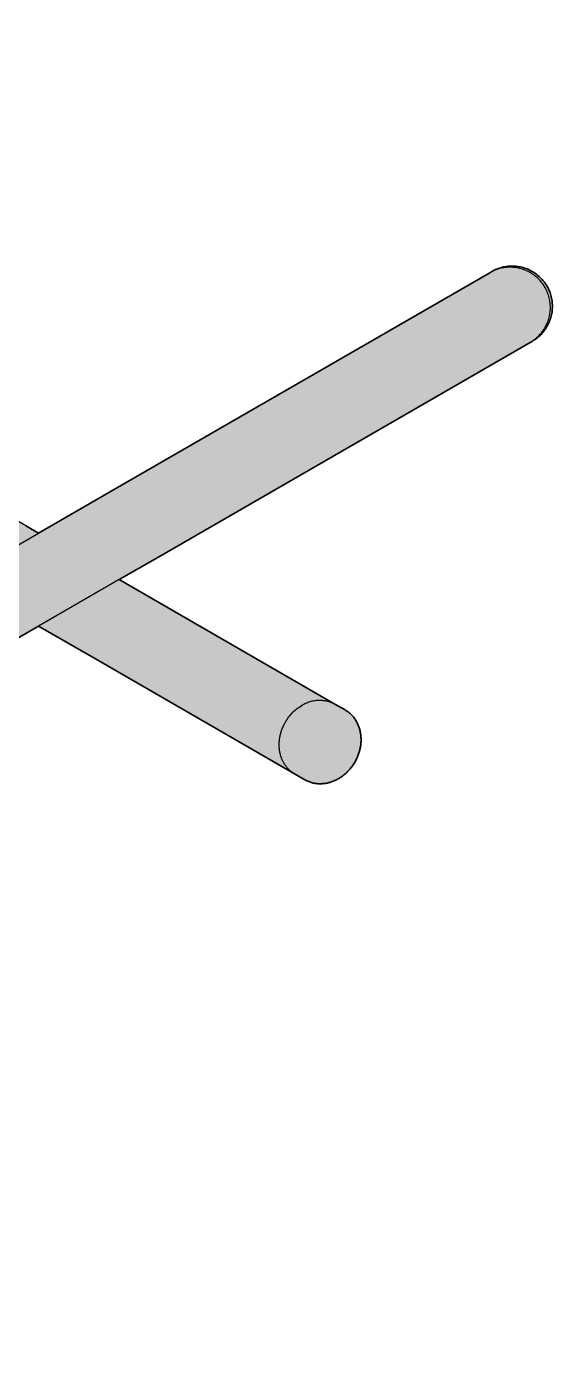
# Model space of a CAD drawing. Header units: millimetres. Extents: x 0 to 1655, y -942 to 1616.
# Drawn here: x 392.2 to 587.8, y -942.3 to -448.2 of the extents above; entities that cross this region are included whole.
import ezdxf

# ---------------------------------------------------------------- set-up
doc = ezdxf.new("R2010")
doc.units = ezdxf.units.MM
doc.layers.add('Blocks', color=7, linetype='Continuous')
doc.layers.add('Blocks$Fill', color=7, linetype='Continuous', true_color=0xffffff)
doc.layers.add('Blocks$Inner', color=7, linetype='Continuous', lineweight=25, true_color=0x007f00)
doc.layers.add('Blocks$Outline', color=7, linetype='Continuous', lineweight=35, true_color=0xff3f3f)

# ---------------------------------------------------------------- blocks, each defined once
blk = doc.blocks.new('Knit Coat Rack Top')
at = {"layer": 'Blocks$Fill'}
h = blk.add_hatch(color=256, dxfattribs=at)
h.paths.add_polyline_path([(190.07, 187.19), (189.69, 187.19), (189.32, 187.19), (188.94, 187.18), (188.57, 187.16), (188.2, 187.13), (187.82, 187.09), (187.45, 187.05), (187.08, 187), (186.71, 186.94), (186.35, 186.87), (185.98, 186.79), (185.62, 186.71), (185.26, 186.62), (184.9, 186.52), (184.55, 186.41), (184.2, 186.3), (183.85, 186.18), (183.53, 186.06), (183.21, 185.93), (182.9, 185.8), (182.59, 185.66), (182.29, 185.52), (181.98, 185.37), (181.69, 185.21), (181.39, 185.05), (181.1, 184.88), (180.82, 184.7), (180.54, 184.52), (180.26, 184.34), (179.99, 184.15), (179.73, 183.95), (179.47, 183.75), (179.21, 183.54), (178.96, 183.32), (178.72, 183.1), (178.48, 182.88), (178.25, 182.65), (178.02, 182.41), (177.8, 182.17), (177.59, 181.93), (177.38, 181.68), (177.18, 181.43), (176.99, 181.17), (176.8, 180.91), (176.62, 180.64), (176.45, 180.37), (176.29, 180.1), (176.13, 179.82), (175.98, 179.54), (175.83, 179.24), (175.68, 178.92), (175.55, 178.61), (175.42, 178.29), (175.31, 177.97), (175.2, 177.64), (175.11, 177.32), (175.02, 176.99), (174.94, 176.66), (174.88, 176.33), (174.82, 175.99), (174.77, 175.66), (174.74, 175.32), (174.71, 174.98), (174.7, 174.65), (174.69, 174.31), (174.69, 169.93), (174.69, 85.43), (174.69, 77.34), (160.34, 85.63), (21.92, 165.54), (21.14, 165.99), (20.68, 166.25), (20.22, 166.49), (19.74, 166.71), (19.26, 166.92), (18.77, 167.11), (18.27, 167.28), (17.77, 167.43), (17.26, 167.57), (16.75, 167.69), (16.24, 167.79), (15.72, 167.88), (15.2, 167.94), (14.68, 167.99), (14.15, 168.02), (13.63, 168.03), (13.1, 168.02), (12.58, 167.99), (12.05, 167.95), (11.53, 167.89), (11.01, 167.81), (10.5, 167.71), (9.99, 167.59), (9.48, 167.46), (8.98, 167.3), (8.48, 167.13), (7.99, 166.95), (7.5, 166.74), (7.03, 166.52), (6.56, 166.29), (6.1, 166.03), (5.65, 165.76), (5.21, 165.48), (4.78, 165.18), (4.36, 164.86), (3.95, 164.53), (3.55, 164.19), (3.17, 163.83), (2.79, 163.46), (2.44, 163.08), (2.09, 162.69), (1.76, 162.28), (1.44, 161.86), (1.14, 161.43), (0.85, 160.99), (0.58, 160.54), (0.33, 160.08), (0.09, 159.61), (-0.13, 159.14), (-0.33, 158.65), (-0.52, 158.16), (-0.69, 157.67), (-0.84, 157.16), (-0.98, 156.66), (-1.09, 156.14), (-1.19, 155.63), (-1.27, 155.11), (-1.34, 154.59), (-1.38, 154.07), (-1.41, 153.54), (-1.41, 153.02), (-1.4, 152.49), (-1.38, 151.97), (-1.33, 151.44), (-1.26, 150.92), (-1.18, 150.41), (-1.08, 149.89), (-0.96, 149.38), (-0.82, 148.87), (-0.67, 148.37), (-0.49, 147.88), (-0.3, 147.39), (-0.1, 146.9), (0.13, 146.43), (0.36, 145.96), (0.62, 145.5), (0.89, 145.05), (1.18, 144.61), (1.48, 144.18), (1.8, 143.77), (2.13, 143.36), (2.48, 142.96), (2.83, 142.58), (3.21, 142.21), (3.59, 141.85), (3.99, 141.51), (4.4, 141.18), (4.82, 140.87), (5.25, 140.57), (5.69, 140.28), (6.14, 140.01), (6.92, 139.56), (145.34, 59.64), (174.69, 42.7), (174.69, 37.52), (174.69, -58.88), (174.69, -76.19), (174.69, -79.93), (152.69, -92.63), (79.5, -134.89), (75.71, -137.07), (75.42, -137.25), (75.14, -137.43), (74.86, -137.62), (74.59, -137.82), (74.32, -138.03), (74.06, -138.24), (73.8, -138.47), (73.56, -138.7), (73.31, -138.94), (73.08, -139.18), (72.85, -139.44), (72.63, -139.7), (72.42, -139.97), (72.21, -140.24), (72.01, -140.52), (71.82, -140.81), (71.66, -141.08), (71.5, -141.35), (71.34, -141.63), (71.19, -141.91), (71.05, -142.2), (70.92, -142.49), (70.79, -142.79), (70.68, -143.09), (70.56, -143.39), (70.46, -143.7), (70.36, -144.01), (70.27, -144.32), (70.19, -144.64), (70.11, -144.96), (70.04, -145.28), (69.98, -145.61), (69.93, -145.93), (69.88, -146.26), (69.85, -146.58), (69.81, -146.91), (69.79, -147.25), (69.78, -147.58), (69.77, -147.91), (69.76, -148.25), (69.77, -148.58), (69.78, -148.92), (69.8, -149.26), (69.83, -149.59), (69.87, -149.93), (69.91, -150.27), (69.96, -150.61), (70.01, -150.94), (70.08, -151.3), (70.16, -151.67), (70.24, -152.03), (70.34, -152.38), (70.44, -152.74), (70.55, -153.1), (70.66, -153.45), (70.79, -153.8), (70.92, -154.15), (71.06, -154.5), (71.21, -154.84), (71.36, -155.18), (71.53, -155.52), (71.69, -155.85), (71.87, -156.18), (72.06, -156.51), (72.25, -156.83), (72.44, -157.15), (72.65, -157.46), (72.86, -157.77), (73.08, -158.08), (73.3, -158.37), (73.53, -158.67), (73.77, -158.96), (74.01, -159.24), (74.26, -159.52), (74.51, -159.79), (74.77, -160.06), (75.03, -160.32), (75.3, -160.57), (75.57, -160.82), (75.85, -161.06), (76.12, -161.28), (76.38, -161.49), (76.66, -161.69), (76.93, -161.89), (77.21, -162.08), (77.49, -162.27), (77.78, -162.45), (78.06, -162.62), (78.35, -162.79), (78.65, -162.95), (78.94, -163.1), (79.24, -163.24), (79.54, -163.38), (79.85, -163.51), (80.15, -163.64), (80.46, -163.75), (80.77, -163.86), (81.08, -163.96), (81.4, -164.06), (81.71, -164.14), (82.03, -164.22), (82.35, -164.29), (82.67, -164.36), (82.99, -164.41), (83.3, -164.46), (83.62, -164.5), (83.94, -164.53), (84.26, -164.55), (84.58, -164.56), (84.9, -164.57), (85.22, -164.57), (85.53, -164.56), (85.88, -164.54), (86.22, -164.5), (86.56, -164.46), (86.9, -164.41), (87.24, -164.35), (87.57, -164.28), (87.9, -164.2), (88.23, -164.11), (88.55, -164.01), (88.87, -163.9), (89.19, -163.79), (89.51, -163.66), (89.81, -163.52), (90.12, -163.38), (90.42, -163.22), (90.72, -163.06), (94.5, -160.87), (167.69, -118.61), (174.69, -114.57), (174.69, -131.14), (174.69, -290.98), (174.69, -291.88), (174.7, -292.4), (174.73, -292.93), (174.77, -293.45), (174.83, -293.97), (174.91, -294.49), (175.01, -295.01), (175.13, -295.52), (175.26, -296.02), (175.42, -296.53), (175.58, -297.02), (175.77, -297.51), (175.98, -298), (176.2, -298.47), (176.43, -298.94), (176.69, -299.4), (176.96, -299.85), (177.24, -300.29), (177.54, -300.73), (177.86, -301.15), (178.18, -301.55), (178.53, -301.95), (178.88, -302.34), (179.26, -302.71), (179.64, -303.07), (180.03, -303.41), (180.44, -303.74), (180.86, -304.06), (181.29, -304.36), (181.73, -304.65), (182.18, -304.92), (182.64, -305.18), (183.1, -305.42), (183.58, -305.64), (184.06, -305.85), (184.55, -306.04), (185.05, -306.21), (185.55, -306.36), (186.05, -306.5), (186.57, -306.62), (187.08, -306.72), (187.6, -306.81), (188.12, -306.87), (188.64, -306.92), (189.17, -306.95), (189.69, -306.96), (190.22, -306.95), (190.74, -306.92), (191.26, -306.87), (191.78, -306.81), (192.3, -306.72), (192.82, -306.62), (193.33, -306.5), (193.84, -306.36), (194.34, -306.21), (194.83, -306.04), (195.32, -305.85), (195.81, -305.64), (196.28, -305.42), (196.75, -305.18), (197.21, -304.92), (197.66, -304.65), (198.09, -304.36), (198.52, -304.06), (198.94, -303.74), (199.35, -303.41), (199.75, -303.07), (200.13, -302.71), (200.5, -302.34), (200.86, -301.95), (201.2, -301.55), (201.53, -301.15), (201.84, -300.73), (202.14, -300.29), (202.43, -299.85), (202.7, -299.4), (202.95, -298.94), (203.19, -298.47), (203.41, -298), (203.61, -297.51), (203.8, -297.02), (203.97, -296.53), (204.12, -296.02), (204.25, -295.52), (204.37, -295.01), (204.47, -294.49), (204.55, -293.97), (204.61, -293.45), (204.66, -292.93), (204.68, -292.4), (204.69, -291.88), (204.69, -290.98), (204.69, -131.14), (204.69, -97.25), (209.18, -94.66), (307.66, -37.8), (310.89, -35.94), (332.9, -48.64), (406.08, -90.89), (409.87, -93.08), (410.16, -93.25), (410.46, -93.4), (410.77, -93.55), (411.08, -93.68), (411.39, -93.81), (411.71, -93.93), (412.03, -94.04), (412.35, -94.14), (412.68, -94.23), (413.01, -94.31), (413.35, -94.38), (413.68, -94.44), (414.02, -94.49), (414.36, -94.53), (414.7, -94.56), (415.05, -94.58), (415.37, -94.59), (415.68, -94.6), (416, -94.59), (416.32, -94.58), (416.64, -94.55), (416.96, -94.52), (417.28, -94.48), (417.6, -94.44), (417.92, -94.38), (418.23, -94.32), (418.55, -94.25), (418.87, -94.17), (419.18, -94.08), (419.5, -93.99), (419.81, -93.89), (420.12, -93.78), (420.43, -93.66), (420.74, -93.54), (421.04, -93.41), (421.34, -93.27), (421.64, -93.12), (421.93, -92.97), (422.23, -92.81), (422.52, -92.65), (422.81, -92.47), (423.09, -92.29), (423.37, -92.11), (423.65, -91.92), (423.93, -91.72), (424.2, -91.51), (424.47, -91.3), (424.73, -91.08), (425.01, -90.84), (425.28, -90.6), (425.55, -90.34), (425.82, -90.08), (426.07, -89.82), (426.33, -89.55), (426.57, -89.27), (426.82, -88.98), (427.05, -88.69), (427.28, -88.4), (427.51, -88.1), (427.72, -87.8), (427.93, -87.49), (428.14, -87.17), (428.34, -86.86), (428.53, -86.53), (428.71, -86.21), (428.89, -85.88), (429.06, -85.54), (429.22, -85.21), (429.37, -84.86), (429.52, -84.52), (429.66, -84.17), (429.79, -83.83), (429.92, -83.47), (430.04, -83.12), (430.14, -82.77), (430.25, -82.41), (430.34, -82.05), (430.42, -81.69), (430.5, -81.33), (430.57, -80.97), (430.63, -80.63), (430.68, -80.29), (430.72, -79.96), (430.75, -79.62), (430.78, -79.28), (430.8, -78.95), (430.81, -78.61), (430.82, -78.27), (430.82, -77.94), (430.81, -77.6), (430.79, -77.27), (430.77, -76.94), (430.74, -76.61), (430.7, -76.28), (430.65, -75.96), (430.6, -75.63), (430.54, -75.31), (430.47, -74.99), (430.4, -74.67), (430.31, -74.35), (430.22, -74.04), (430.12, -73.73), (430.02, -73.42), (429.91, -73.12), (429.79, -72.82), (429.66, -72.52), (429.53, -72.23), (429.39, -71.94), (429.24, -71.66), (429.09, -71.38), (428.93, -71.1), (428.76, -70.84), (428.57, -70.55), (428.37, -70.27), (428.16, -69.99), (427.95, -69.72), (427.73, -69.46), (427.5, -69.21), (427.27, -68.96), (427.03, -68.72), (426.78, -68.49), (426.52, -68.27), (426.26, -68.05), (426, -67.85), (425.72, -67.65), (425.44, -67.46), (425.16, -67.27), (424.87, -67.1), (421.08, -64.91), (347.9, -22.66), (340.89, -18.62), (355.24, -10.33), (493.67, 69.59), (494.44, 70.04), (494.89, 70.31), (495.33, 70.59), (495.76, 70.89), (496.18, 71.21), (496.59, 71.54), (496.99, 71.88), (497.38, 72.24), (497.75, 72.61), (498.11, 72.99), (498.45, 73.38), (498.78, 73.79), (499.1, 74.21), (499.4, 74.64), (499.69, 75.08), (499.96, 75.53), (500.22, 75.99), (500.46, 76.45), (500.68, 76.93), (500.89, 77.41), (501.08, 77.9), (501.25, 78.4), (501.4, 78.9), (501.54, 79.41), (501.66, 79.92), (501.76, 80.43), (501.85, 80.95), (501.91, 81.47), (501.96, 81.99), (501.99, 82.52), (502, 83.04), (501.99, 83.57), (501.96, 84.09), (501.92, 84.61), (501.86, 85.14), (501.78, 85.65), (501.68, 86.17), (501.56, 86.68), (501.43, 87.19), (501.27, 87.69), (501.1, 88.19), (500.92, 88.68), (500.71, 89.16), (500.49, 89.64), (500.26, 90.11), (500, 90.57), (499.73, 91.02), (499.44, 91.46), (499.14, 91.89), (498.82, 92.3), (498.49, 92.71), (498.15, 93.11), (497.79, 93.49), (497.42, 93.86), (497.03, 94.22), (496.63, 94.56), (496.23, 94.89), (495.81, 95.2), (495.37, 95.5), (494.93, 95.79), (494.48, 96.06), (494.02, 96.31), (493.55, 96.55), (493.08, 96.77), (492.59, 96.97), (492.1, 97.16), (491.61, 97.33), (491.1, 97.48), (490.6, 97.62), (490.08, 97.73), (489.57, 97.83), (489.05, 97.91), (488.53, 97.98), (488.01, 98.02), (487.48, 98.05), (486.96, 98.05), (486.43, 98.04), (485.91, 98.01), (485.39, 97.97), (484.86, 97.9), (484.35, 97.82), (483.83, 97.72), (483.32, 97.6), (482.81, 97.46), (482.31, 97.3), (481.82, 97.13), (481.33, 96.94), (480.84, 96.74), (480.37, 96.51), (479.9, 96.27), (479.44, 96.02), (478.67, 95.57), (340.24, 15.65), (310.89, -1.3), (306.4, 1.3), (207.93, 58.15), (204.69, 60.02), (204.69, 85.43), (204.69, 169.93), (204.69, 174.31), (204.69, 174.65), (204.67, 174.98), (204.65, 175.32), (204.61, 175.66), (204.56, 175.99), (204.51, 176.33), (204.44, 176.66), (204.36, 176.99), (204.28, 177.32), (204.18, 177.64), (204.08, 177.97), (203.96, 178.29), (203.83, 178.61), (203.7, 178.92), (203.56, 179.24), (203.4, 179.54), (203.25, 179.82), (203.1, 180.1), (202.93, 180.37), (202.76, 180.64), (202.58, 180.91), (202.39, 181.17), (202.2, 181.43), (202, 181.68), (201.79, 181.93), (201.58, 182.17), (201.36, 182.41), (201.13, 182.65), (200.9, 182.88), (200.66, 183.1), (200.42, 183.32), (200.17, 183.54), (199.91, 183.75), (199.65, 183.95), (199.39, 184.15), (199.12, 184.34), (198.84, 184.52), (198.56, 184.7), (198.28, 184.88), (197.99, 185.05), (197.7, 185.21), (197.4, 185.37), (197.1, 185.52), (196.79, 185.66), (196.48, 185.8), (196.17, 185.93), (195.85, 186.06), (195.53, 186.18), (195.18, 186.3), (194.83, 186.41), (194.48, 186.52), (194.12, 186.62), (193.76, 186.71), (193.4, 186.79), (193.04, 186.87), (192.67, 186.94), (192.3, 187), (191.93, 187.05), (191.56, 187.09), (191.19, 187.13), (190.81, 187.16), (190.44, 187.18)], flags=0)
h.paths.add_polyline_path([(204.69, -58.88), (204.69, 25.38), (280.89, -18.62), (277.66, -20.48), (204.69, -62.61)], flags=0)
at = {"layer": 'Blocks$Inner'}
for points in [[(493.67, 69.59), (494.12, 69.86), (494.56, 70.14), (494.99, 70.44), (495.41, 70.76), (495.82, 71.09), (496.22, 71.43), (496.6, 71.79), (496.98, 72.16), (497.33, 72.54), (497.68, 72.94), (498.01, 73.34), (498.33, 73.76), (498.63, 74.19), (498.92, 74.63), (499.19, 75.08), (499.45, 75.54), (499.69, 76.01), (499.91, 76.48), (500.12, 76.96), (500.31, 77.45), (500.48, 77.95), (500.63, 78.45), (500.77, 78.96), (500.89, 79.47), (500.99, 79.99), (501.08, 80.5), (501.14, 81.02), (501.19, 81.55), (501.22, 82.07), (501.23, 82.6), (501.22, 83.12), (501.2, 83.65), (501.15, 84.17), (501.09, 84.69), (501.01, 85.21), (500.91, 85.73), (500.8, 86.24), (500.66, 86.75), (500.51, 87.25), (500.34, 87.75), (500.15, 88.24), (499.95, 88.72), (499.73, 89.2), (499.49, 89.67), (499.24, 90.13), (498.97, 90.58), (498.68, 91.02), (498.38, 91.45), (498.06, 91.86), (497.73, 92.27), (497.38, 92.67), (497.02, 93.05), (496.65, 93.42), (496.26, 93.78), (495.87, 94.12), (495.46, 94.45), (495.04, 94.76), (494.61, 95.06), (494.16, 95.35), (493.71, 95.62), (493.25, 95.87), (492.78, 96.11), (492.31, 96.33), (491.82, 96.53), (491.33, 96.72), (490.84, 96.89), (490.33, 97.04), (489.83, 97.17), (489.31, 97.29), (488.8, 97.39), (488.28, 97.47), (487.76, 97.53), (487.23, 97.58), (486.71, 97.6), (486.18, 97.61), (485.66, 97.6), (485.13, 97.57), (484.61, 97.52), (484.09, 97.46), (483.57, 97.37), (483.06, 97.27), (482.55, 97.15), (482.04, 97.01), (481.54, 96.86), (481.04, 96.69), (480.55, 96.5), (480.07, 96.29), (479.59, 96.07), (479.13, 95.83), (478.67, 95.57), (340.24, 15.65), (310.89, -1.3), (306.4, 1.3), (207.93, 58.15)], [(478.67, 95.57), (479.44, 96.02), (479.9, 96.27), (480.37, 96.51), (480.84, 96.74), (481.33, 96.94), (481.82, 97.13), (482.31, 97.3), (482.81, 97.46), (483.32, 97.6), (483.83, 97.72), (484.35, 97.82), (484.86, 97.9), (485.39, 97.97), (485.91, 98.01), (486.43, 98.04), (486.96, 98.05), (487.48, 98.05), (488.01, 98.02), (488.53, 97.98), (489.05, 97.91), (489.57, 97.83), (490.08, 97.73), (490.6, 97.62), (491.1, 97.48), (491.61, 97.33), (492.1, 97.16), (492.59, 96.97), (493.08, 96.77), (493.55, 96.55), (494.02, 96.31), (494.48, 96.06), (494.93, 95.79), (495.37, 95.5), (495.81, 95.2), (496.23, 94.89), (496.63, 94.56), (497.03, 94.22), (497.42, 93.86), (497.79, 93.49), (498.15, 93.11), (498.49, 92.71), (498.82, 92.3), (499.14, 91.89), (499.44, 91.46), (499.73, 91.02), (500, 90.57), (500.26, 90.11), (500.49, 89.64), (500.71, 89.16), (500.92, 88.68), (501.1, 88.19), (501.27, 87.69), (501.43, 87.19), (501.56, 86.68), (501.68, 86.17), (501.78, 85.65), (501.86, 85.14), (501.92, 84.61), (501.96, 84.09), (501.99, 83.57), (502, 83.04), (501.99, 82.52), (501.96, 81.99), (501.91, 81.47), (501.85, 80.95), (501.76, 80.43), (501.66, 79.92), (501.54, 79.41), (501.4, 78.9), (501.25, 78.4), (501.08, 77.9), (500.89, 77.41), (500.68, 76.93), (500.46, 76.45), (500.22, 75.99), (499.96, 75.53), (499.69, 75.08), (499.4, 74.64), (499.1, 74.21), (498.78, 73.79), (498.45, 73.38), (498.11, 72.99), (497.75, 72.61), (497.38, 72.24), (496.99, 71.88), (496.59, 71.54), (496.18, 71.21), (495.76, 70.89), (495.33, 70.59), (494.89, 70.31), (494.44, 70.04), (493.67, 69.59), (355.24, -10.33), (340.89, -18.62), (310.89, -35.94)], [(204.69, -62.61), (277.66, -20.48), (280.89, -18.62), (292.66, -11.82), (310.89, -1.3)], [(340.89, -18.62), (347.9, -22.66), (421.08, -64.91), (424.87, -67.1), (425.16, -67.27), (425.44, -67.46), (425.72, -67.65), (426, -67.85), (426.26, -68.05), (426.52, -68.27), (426.78, -68.49), (427.03, -68.72), (427.27, -68.96), (427.5, -69.21), (427.73, -69.46), (427.95, -69.72), (428.16, -69.99), (428.37, -70.27), (428.57, -70.55), (428.76, -70.84), (428.93, -71.1), (429.09, -71.38), (429.24, -71.66), (429.39, -71.94), (429.53, -72.23), (429.66, -72.52), (429.79, -72.82), (429.91, -73.12), (430.02, -73.42), (430.12, -73.73), (430.22, -74.04), (430.31, -74.35), (430.4, -74.67), (430.47, -74.99), (430.54, -75.31), (430.6, -75.63), (430.65, -75.96), (430.7, -76.28), (430.74, -76.61), (430.77, -76.94), (430.79, -77.27), (430.81, -77.6), (430.82, -77.94), (430.82, -78.27), (430.81, -78.61), (430.8, -78.95), (430.78, -79.28), (430.75, -79.62), (430.72, -79.96), (430.68, -80.29), (430.63, -80.63), (430.57, -80.97), (430.5, -81.33), (430.42, -81.69), (430.34, -82.05), (430.25, -82.41), (430.14, -82.77), (430.04, -83.12), (429.92, -83.47), (429.79, -83.83), (429.66, -84.17), (429.52, -84.52), (429.37, -84.86), (429.22, -85.21), (429.06, -85.54), (428.89, -85.88), (428.71, -86.21), (428.53, -86.53), (428.34, -86.86), (428.14, -87.17), (427.93, -87.49), (427.72, -87.8), (427.51, -88.1), (427.28, -88.4), (427.05, -88.69), (426.82, -88.98), (426.57, -89.27), (426.33, -89.55), (426.07, -89.82), (425.82, -90.08), (425.55, -90.34), (425.28, -90.6), (425.01, -90.84), (424.73, -91.08), (424.47, -91.3), (424.2, -91.51), (423.93, -91.72), (423.65, -91.92), (423.37, -92.11), (423.09, -92.29), (422.81, -92.47), (422.52, -92.65), (422.23, -92.81), (421.93, -92.97), (421.64, -93.12), (421.34, -93.27), (421.04, -93.41), (420.74, -93.54), (420.43, -93.66), (420.12, -93.78), (419.81, -93.89), (419.5, -93.99), (419.18, -94.08), (418.87, -94.17), (418.55, -94.25), (418.23, -94.32), (417.92, -94.38), (417.6, -94.44), (417.28, -94.48), (416.96, -94.52), (416.64, -94.55), (416.32, -94.58), (416, -94.59), (415.68, -94.6), (415.37, -94.59), (415.05, -94.58), (414.7, -94.56), (414.36, -94.53), (414.02, -94.49), (413.68, -94.44), (413.35, -94.38), (413.01, -94.31), (412.68, -94.23), (412.35, -94.14), (412.03, -94.04), (411.71, -93.93), (411.39, -93.81), (411.08, -93.68), (410.77, -93.55), (410.46, -93.4), (410.16, -93.25), (409.87, -93.08), (406.08, -90.89), (332.9, -48.64), (310.89, -35.94), (307.66, -37.8), (209.18, -94.66)], [(406.08, -90.89), (405.84, -90.75), (405.6, -90.6), (405.37, -90.44), (405.13, -90.28), (404.9, -90.1), (404.67, -89.92), (404.45, -89.73), (404.23, -89.53), (404.01, -89.33), (403.79, -89.12), (403.58, -88.89), (403.38, -88.66), (403.18, -88.43), (402.98, -88.18), (402.79, -87.93), (402.6, -87.67), (402.42, -87.4), (402.25, -87.13), (402.08, -86.85), (401.92, -86.56), (401.77, -86.26), (401.62, -85.96), (401.48, -85.65), (401.35, -85.34), (401.23, -85.02), (401.11, -84.7), (401, -84.37), (400.9, -84.03), (400.81, -83.69), (400.73, -83.35), (400.65, -83), (400.59, -82.65), (400.53, -82.29), (400.48, -81.94), (400.44, -81.58), (400.41, -81.22), (400.39, -80.85), (400.37, -80.49), (400.37, -80.12), (400.37, -79.76), (400.38, -79.39), (400.41, -79.02), (400.44, -78.66), (400.47, -78.29), (400.52, -77.93), (400.57, -77.56), (400.64, -77.2), (400.71, -76.85), (400.78, -76.49), (400.87, -76.14), (400.96, -75.79), (401.06, -75.44), (401.16, -75.1), (401.28, -74.76), (401.4, -74.42), (401.52, -74.09), (401.65, -73.77), (401.79, -73.44), (401.93, -73.13), (402.07, -72.82), (402.22, -72.51), (402.38, -72.21), (402.54, -71.91), (402.7, -71.62), (402.99, -71.13), (403.3, -70.65), (403.62, -70.18), (403.96, -69.72), (404.31, -69.27), (404.68, -68.84), (405.06, -68.42), (405.46, -68.01), (405.87, -67.61), (406.29, -67.23), (406.73, -66.86), (407.18, -66.51), (407.64, -66.17), (408.11, -65.85), (408.59, -65.54), (409.08, -65.25), (409.58, -64.98), (409.95, -64.78), (410.32, -64.6), (410.69, -64.43), (411.08, -64.28), (411.47, -64.13), (411.86, -64), (412.26, -63.89), (412.66, -63.79), (413.06, -63.7), (413.47, -63.63), (413.88, -63.57), (414.29, -63.52), (414.7, -63.49), (415.12, -63.47), (415.53, -63.47), (415.94, -63.48), (416.36, -63.51), (416.77, -63.55), (417.18, -63.6), (417.59, -63.67), (417.99, -63.76), (418.39, -63.85), (418.79, -63.96), (419.19, -64.09), (419.58, -64.23), (419.96, -64.38), (420.34, -64.54), (420.71, -64.72), (421.08, -64.91)]]:
    blk.add_lwpolyline(points, dxfattribs=at)
at = {"layer": 'Blocks$Outline'}
for points in [[(478.67, 95.57), (340.24, 15.65)], [(479.44, 96.02), (478.67, 95.57)], [(479.9, 96.27), (479.44, 96.02)], [(480.37, 96.51), (479.9, 96.27)], [(480.84, 96.74), (480.37, 96.51)], [(481.33, 96.94), (480.84, 96.74)], [(481.82, 97.13), (481.33, 96.94)], [(482.31, 97.3), (481.82, 97.13)], [(482.81, 97.46), (482.31, 97.3)], [(483.32, 97.6), (482.81, 97.46)], [(483.83, 97.72), (483.32, 97.6)], [(484.35, 97.82), (483.83, 97.72)], [(484.86, 97.9), (484.35, 97.82)], [(485.39, 97.97), (484.86, 97.9)], [(485.91, 98.01), (485.39, 97.97)], [(486.43, 98.04), (485.91, 98.01)], [(486.96, 98.05), (486.43, 98.04)], [(487.48, 98.05), (486.96, 98.05)], [(488.01, 98.02), (487.48, 98.05)], [(488.53, 97.98), (488.01, 98.02)], [(489.05, 97.91), (488.53, 97.98)], [(489.57, 97.83), (489.05, 97.91)], [(490.08, 97.73), (489.57, 97.83)], [(490.6, 97.62), (490.08, 97.73)], [(491.1, 97.48), (490.6, 97.62)], [(491.61, 97.33), (491.1, 97.48)], [(492.1, 97.16), (491.61, 97.33)], [(492.59, 96.97), (492.1, 97.16)], [(493.08, 96.77), (492.59, 96.97)], [(493.55, 96.55), (493.08, 96.77)], [(494.02, 96.31), (493.55, 96.55)], [(494.48, 96.06), (494.02, 96.31)], [(494.93, 95.79), (494.48, 96.06)], [(495.37, 95.5), (494.93, 95.79)], [(495.81, 95.2), (495.37, 95.5)], [(496.23, 94.89), (495.81, 95.2)], [(496.63, 94.56), (496.23, 94.89)], [(497.03, 94.22), (496.63, 94.56)], [(497.42, 93.86), (497.03, 94.22)], [(497.79, 93.49), (497.42, 93.86)], [(498.15, 93.11), (497.79, 93.49)], [(498.49, 92.71), (498.15, 93.11)], [(498.82, 92.3), (498.49, 92.71)], [(499.14, 91.89), (498.82, 92.3)], [(499.44, 91.46), (499.14, 91.89)], [(499.73, 91.02), (499.44, 91.46)], [(500, 90.57), (499.73, 91.02)], [(500.26, 90.11), (500, 90.57)], [(500.49, 89.64), (500.26, 90.11)], [(500.71, 89.16), (500.49, 89.64)], [(500.92, 88.68), (500.71, 89.16)], [(501.1, 88.19), (500.92, 88.68)], [(501.27, 87.69), (501.1, 88.19)], [(501.43, 87.19), (501.27, 87.69)], [(501.56, 86.68), (501.43, 87.19)], [(501.68, 86.17), (501.56, 86.68)], [(501.78, 85.65), (501.68, 86.17)], [(501.86, 85.14), (501.78, 85.65)], [(501.92, 84.61), (501.86, 85.14)], [(501.96, 84.09), (501.92, 84.61)], [(501.99, 83.57), (501.96, 84.09)], [(501.4, 78.9), (501.54, 79.41)], [(501.54, 79.41), (501.66, 79.92)], [(501.66, 79.92), (501.76, 80.43)], [(501.76, 80.43), (501.85, 80.95)], [(501.85, 80.95), (501.91, 81.47)], [(501.91, 81.47), (501.96, 81.99)], [(501.96, 81.99), (501.99, 82.52)], [(502, 83.04), (501.99, 83.57)], [(501.99, 82.52), (502, 83.04)], [(498.78, 73.79), (499.1, 74.21)], [(499.1, 74.21), (499.4, 74.64)], [(499.4, 74.64), (499.69, 75.08)], [(499.69, 75.08), (499.96, 75.53)], [(499.96, 75.53), (500.22, 75.99)], [(500.22, 75.99), (500.46, 76.45)], [(500.46, 76.45), (500.68, 76.93)], [(500.68, 76.93), (500.89, 77.41)], [(500.89, 77.41), (501.08, 77.9)], [(501.08, 77.9), (501.25, 78.4)], [(501.25, 78.4), (501.4, 78.9)], [(355.24, -10.33), (493.67, 69.59)], [(493.67, 69.59), (494.44, 70.04)], [(494.44, 70.04), (494.89, 70.31)], [(494.89, 70.31), (495.33, 70.59)], [(495.33, 70.59), (495.76, 70.89)], [(495.76, 70.89), (496.18, 71.21)], [(496.18, 71.21), (496.59, 71.54)], [(496.59, 71.54), (496.99, 71.88)], [(496.99, 71.88), (497.38, 72.24)], [(497.38, 72.24), (497.75, 72.61)], [(497.75, 72.61), (498.11, 72.99)], [(498.11, 72.99), (498.45, 73.38)], [(498.45, 73.38), (498.78, 73.79)], [(340.24, 15.65), (310.89, -1.3)], [(310.89, -1.3), (306.4, 1.3)], [(340.89, -18.62), (355.24, -10.33)], [(347.9, -22.66), (340.89, -18.62)], [(421.08, -64.91), (347.9, -22.66)], [(209.18, -94.66), (307.66, -37.8)], [(307.66, -37.8), (310.89, -35.94)], [(310.89, -35.94), (332.9, -48.64)], [(332.9, -48.64), (406.08, -90.89)], [(424.87, -67.1), (421.08, -64.91)], [(425.16, -67.27), (424.87, -67.1)], [(425.44, -67.46), (425.16, -67.27)], [(425.72, -67.65), (425.44, -67.46)], [(426, -67.85), (425.72, -67.65)], [(426.26, -68.05), (426, -67.85)], [(426.52, -68.27), (426.26, -68.05)], [(426.78, -68.49), (426.52, -68.27)], [(427.03, -68.72), (426.78, -68.49)], [(427.27, -68.96), (427.03, -68.72)], [(427.5, -69.21), (427.27, -68.96)], [(427.73, -69.46), (427.5, -69.21)], [(427.95, -69.72), (427.73, -69.46)], [(428.16, -69.99), (427.95, -69.72)], [(428.37, -70.27), (428.16, -69.99)], [(428.57, -70.55), (428.37, -70.27)], [(428.76, -70.84), (428.57, -70.55)], [(428.93, -71.1), (428.76, -70.84)], [(429.09, -71.38), (428.93, -71.1)], [(429.24, -71.66), (429.09, -71.38)], [(429.39, -71.94), (429.24, -71.66)], [(429.53, -72.23), (429.39, -71.94)], [(429.66, -72.52), (429.53, -72.23)], [(429.79, -72.82), (429.66, -72.52)], [(429.91, -73.12), (429.79, -72.82)], [(430.02, -73.42), (429.91, -73.12)], [(430.12, -73.73), (430.02, -73.42)], [(430.22, -74.04), (430.12, -73.73)], [(430.31, -74.35), (430.22, -74.04)], [(430.4, -74.67), (430.31, -74.35)], [(430.47, -74.99), (430.4, -74.67)], [(430.54, -75.31), (430.47, -74.99)], [(430.6, -75.63), (430.54, -75.31)], [(430.65, -75.96), (430.6, -75.63)], [(430.7, -76.28), (430.65, -75.96)], [(430.74, -76.61), (430.7, -76.28)], [(430.77, -76.94), (430.74, -76.61)], [(430.79, -77.27), (430.77, -76.94)], [(430.78, -79.28), (430.8, -78.95)], [(430.81, -77.6), (430.79, -77.27)], [(430.8, -78.95), (430.81, -78.61)], [(430.82, -77.94), (430.81, -77.6)], [(430.81, -78.61), (430.82, -78.27)], [(430.82, -78.27), (430.82, -77.94)], [(429.66, -84.17), (429.79, -83.83)], [(429.79, -83.83), (429.92, -83.47)], [(429.92, -83.47), (430.04, -83.12)], [(430.04, -83.12), (430.14, -82.77)], [(430.14, -82.77), (430.25, -82.41)], [(430.25, -82.41), (430.34, -82.05)], [(430.34, -82.05), (430.42, -81.69)], [(430.42, -81.69), (430.5, -81.33)], [(430.5, -81.33), (430.57, -80.97)], [(430.57, -80.97), (430.63, -80.63)], [(430.63, -80.63), (430.68, -80.29)], [(430.68, -80.29), (430.72, -79.96)], [(430.72, -79.96), (430.75, -79.62)], [(430.75, -79.62), (430.78, -79.28)], [(426.82, -88.98), (427.05, -88.69)], [(427.05, -88.69), (427.28, -88.4)], [(427.28, -88.4), (427.51, -88.1)], [(427.51, -88.1), (427.72, -87.8)], [(427.72, -87.8), (427.93, -87.49)], [(427.93, -87.49), (428.14, -87.17)], [(428.14, -87.17), (428.34, -86.86)], [(428.34, -86.86), (428.53, -86.53)], [(428.53, -86.53), (428.71, -86.21)], [(428.71, -86.21), (428.89, -85.88)], [(428.89, -85.88), (429.06, -85.54)], [(429.06, -85.54), (429.22, -85.21)], [(429.22, -85.21), (429.37, -84.86)], [(429.37, -84.86), (429.52, -84.52)], [(429.52, -84.52), (429.66, -84.17)], [(406.08, -90.89), (409.87, -93.08)], [(409.87, -93.08), (410.16, -93.25)], [(410.16, -93.25), (410.46, -93.4)], [(410.46, -93.4), (410.77, -93.55)], [(410.77, -93.55), (411.08, -93.68)], [(411.08, -93.68), (411.39, -93.81)], [(411.39, -93.81), (411.71, -93.93)], [(419.5, -93.99), (419.81, -93.89)], [(419.81, -93.89), (420.12, -93.78)], [(420.12, -93.78), (420.43, -93.66)], [(420.43, -93.66), (420.74, -93.54)], [(420.74, -93.54), (421.04, -93.41)], [(421.04, -93.41), (421.34, -93.27)], [(421.34, -93.27), (421.64, -93.12)], [(421.64, -93.12), (421.93, -92.97)], [(421.93, -92.97), (422.23, -92.81)], [(422.23, -92.81), (422.52, -92.65)], [(422.52, -92.65), (422.81, -92.47)], [(422.81, -92.47), (423.09, -92.29)], [(423.09, -92.29), (423.37, -92.11)], [(423.37, -92.11), (423.65, -91.92)], [(423.65, -91.92), (423.93, -91.72)], [(423.93, -91.72), (424.2, -91.51)], [(424.2, -91.51), (424.47, -91.3)], [(424.47, -91.3), (424.73, -91.08)], [(424.73, -91.08), (425.01, -90.84)], [(425.01, -90.84), (425.28, -90.6)], [(425.28, -90.6), (425.55, -90.34)], [(425.55, -90.34), (425.82, -90.08)], [(425.82, -90.08), (426.07, -89.82)], [(426.07, -89.82), (426.33, -89.55)], [(426.33, -89.55), (426.57, -89.27)], [(426.57, -89.27), (426.82, -88.98)], [(411.71, -93.93), (412.03, -94.04)], [(412.03, -94.04), (412.35, -94.14)], [(412.35, -94.14), (412.68, -94.23)], [(412.68, -94.23), (413.01, -94.31)], [(413.01, -94.31), (413.35, -94.38)], [(413.35, -94.38), (413.68, -94.44)], [(413.68, -94.44), (414.02, -94.49)], [(414.02, -94.49), (414.36, -94.53)], [(414.36, -94.53), (414.7, -94.56)], [(414.7, -94.56), (415.05, -94.58)], [(415.05, -94.58), (415.37, -94.59)], [(415.37, -94.59), (415.68, -94.6)], [(415.68, -94.6), (416, -94.59)], [(416, -94.59), (416.32, -94.58)], [(416.32, -94.58), (416.64, -94.55)], [(416.64, -94.55), (416.96, -94.52)], [(416.96, -94.52), (417.28, -94.48)], [(417.28, -94.48), (417.6, -94.44)], [(417.6, -94.44), (417.92, -94.38)], [(417.92, -94.38), (418.23, -94.32)], [(418.23, -94.32), (418.55, -94.25)], [(418.55, -94.25), (418.87, -94.17)], [(418.87, -94.17), (419.18, -94.08)], [(419.18, -94.08), (419.5, -93.99)]]:
    blk.add_lwpolyline(points, dxfattribs=at)

msp = doc.modelspace()

# ---------------------------------------------------------------- block references
at = {"layer": 'Blocks'}
msp.add_blockref('Knit Coat Rack Top', (85.77, -635.35), dxfattribs=at)

doc.saveas('drawing.dxf')
